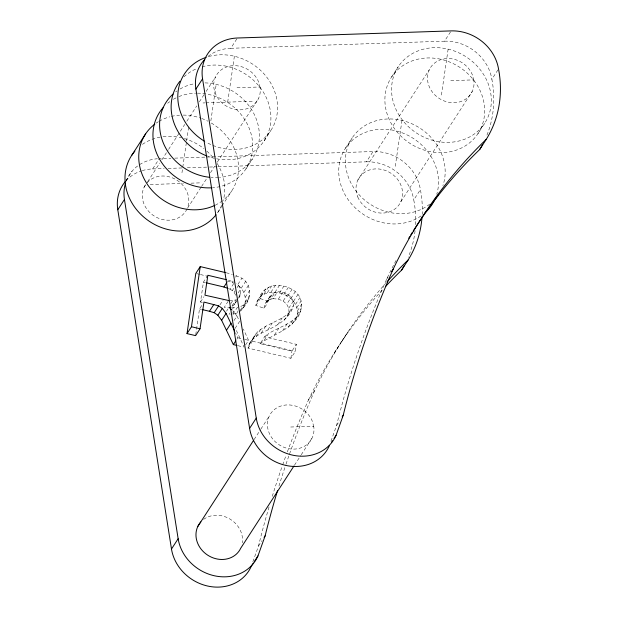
<?xml version="1.0" encoding="UTF-8"?>
<svg xmlns="http://www.w3.org/2000/svg" width="618" height="618" viewBox="0 0 618 618"><rect width="100%" height="100%" fill="white"/><g stroke="black" fill="none" stroke-linecap="round" stroke-linejoin="round"><path stroke-width="0.46" stroke-dasharray="3.09 2.32" d="M239.189 311.905C248.598 305.779 246.497 290.537 237.482 285.022L241.924 278.17L233.187 274.647M243.253 307.803C251.534 299.784 252.36 284.728 241.924 278.17M260.132 343.631C272.924 333.372 309.587 324.805 293.473 301.368C284.288 289.494 259.259 287.579 255.821 305.454L263.886 308.173C269.015 303.16 268.598 292.36 277.482 291.843C285.338 291.171 294.4 296.957 293.457 305.593C289.209 320.727 273.975 326.968 261.151 333.233C255.497 336.594 249.054 341.082 248.042 348.104L290.885 358.286L295.327 351.426L296.362 344.326L264.574 336.771L260.132 343.631L291.92 351.186L296.362 344.326M294.547 321.283C303.894 312.075 304.55 296.068 292.028 289.386C280.139 282.411 264.156 283.963 258.911 298.448M181.97 172.739L182.65 168.081M182.789 167.146L186.466 141.908M186.605 140.966L188.668 126.844M210.854 120.873L216.184 84.349M227.687 102.132L234.384 56.246M195.744 334.686L199.506 308.923L202.465 304.357M202.356 302.465L200.51 302.032L203.415 282.125L207.354 276.037M290.885 358.286L291.92 351.186M395.281 166.312L401.978 120.425M441.437 95.025L448.135 49.139M248.042 348.104C252.94 342.256 253.45 333.743 260.564 329.579C270.568 322.279 283.979 319.676 291.897 309.688M232.051 306.289C235.134 304.697 236.918 301.02 236.223 297.621M238.502 298.2C242.264 293.967 241.182 287.084 236.771 283.747M255.821 305.454L260.255 298.602L263.353 291.588M263.886 308.173L265.516 303.345L269.958 296.486M252.87 561.832L258.463 546.127A1102.551 970.584 32.9 0 1 269.069 506.922M330.985 441.19L336.578 425.485A1102.551 970.584 32.9 0 1 386.505 279.483A574.014 505.308 32.9 0 1 394.168 264.056M287.463 316.547L289.015 312.453L293.457 305.593M125.925 180.657L132.067 171.171M142.225 170.63A43.036 37.883 32.9 0 1 152.646 168.93L159.305 158.648L170.862 158.262M208.081 56.392A43.036 37.883 32.9 0 1 230.761 48.289L237.42 38.007M144.071 187.262L147.2 182.426M147.725 181.622L159.722 163.09M161.808 159.869L168.065 150.205M168.59 149.401L184.759 124.427M186.845 121.205L196.756 105.902M199.359 101.87L204.056 94.624M206.142 91.402L215.528 76.902M187.548 208.135L201.113 187.184M201.63 186.381L206.852 178.324M210.499 172.685L214.67 166.242M217.281 162.217L258.486 98.579M217.992 212.121L221.553 206.613M222.063 205.825L231.75 190.869M245.949 168.938L252.607 158.656M264.149 140.834L270.8 130.552M200.51 302.032L203.963 296.702M227.069 281.012L232.113 282.488L233.094 280.966M235.566 277.158L236.547 275.636M219.931 304.89L223.384 299.56M228.312 288.552L230.066 289.178L233.519 283.84M235.713 295.242L234.075 292.26L232.337 290.599L234.307 287.555M228.173 301.283L224.226 307.378L228.305 307.47M234.075 292.26L235.056 290.738M237.034 287.687L238.509 285.408M230.777 303.662L232.747 300.618L235.875 299.838L231.935 305.933M238.092 292.94L240.556 289.131M241.213 288.227L245.647 281.375M226.551 311.155L228.034 308.876M238.849 296.261L240.827 293.218M233.874 305.053L236.339 301.244M235.543 302.774L236.532 301.252M229.054 314.446L230.043 312.924M232.507 309.116L233.496 307.594L237.42 307.285L232.986 314.145L230.63 314.323M243.855 292.461L248.289 285.609M232.77 313.102L233.751 311.572L232.399 310.367M245.246 297.258L249.687 290.406M232.986 314.145L236.362 313.295L237.837 311.009M245.23 302.171L249.664 295.319M240.178 310.383L243.623 305.045L247.687 300.951M345.508 148.173L352.167 137.899M391.665 76.895L398.324 66.613M233.928 320.618L236.887 316.045L233.751 311.572M241.483 310.043L248.938 298.324M239.707 321.267L235.265 328.127L244.156 347.177M257.111 301.63L261.553 294.771M261.221 295.906L265.655 289.054M264.033 294.006L268.467 287.154M236.818 339.282L237.806 337.76L235.419 332.623M267.293 292.77L271.727 285.91M270.939 292.198L275.381 285.338M265.516 303.345L271.341 294.686M266.906 301.538L268.675 300.139L273.11 293.287M274.979 292.291L279.413 285.439M268.675 300.139L270.746 299.189L275.18 292.329M270.746 299.189L273.048 298.695L277.482 291.843M245.632 344.89L248.59 340.325L243.337 329.062M279.406 293.056L283.84 286.204M218.123 166.752L366.404 161.823L373.056 151.541A43.036 37.883 32.9 0 1 420.41 189.618A118.579 104.38 32.9 0 1 422.202 214.369M230.761 48.289L444.512 41.182L451.171 30.9M249.718 343.191L254.16 336.339M273.048 298.695L278.339 299.127L282.774 292.275M248.614 345.532L256.872 332.808M256.13 336.431L260.564 329.579M283.786 294.407L288.22 287.555M357.822 180.147L429.278 69.795M261.151 333.233L265.593 326.381M278.339 299.127L283.152 301.051L287.586 294.199M287.586 296.238L292.028 289.386M267.872 329.803L272.306 322.944M289.015 312.453L288.76 308.204L286.713 304.241L291.155 297.389M290.815 298.564L295.257 291.711M264.079 340.425L268.513 333.573C278.679 327.37 291.279 324.01 298.988 314.423M277.776 324.697L282.21 317.845M288.76 308.204L293.202 301.352M293.473 301.368L297.907 294.516M274.377 335.041L278.818 328.189M284.01 320.456L288.444 313.596M295.481 304.473L299.915 297.621M296.764 307.71L301.205 300.858M282.611 330.777L287.046 323.925M297.328 311.07L301.769 304.218M288.189 327.37L292.631 320.518M297.173 314.562L301.615 307.702M291.905 324.357L296.346 317.505M296.254 318.046L300.696 311.194M400.781 201.831L472.237 91.472M254.106 439.529L260.363 429.865M260.881 429.062L269.232 416.169M415.551 224.651A118.579 104.38 32.9 0 0 413.751 199.9L420.41 189.618M486.953 135.126A118.579 104.38 32.9 0 0 491.866 79.266L498.525 68.984M334.122 353.21L340.781 342.928M341.422 342.001L348.073 331.719M477.899 133.727A51.642 45.462 32.9 0 0 434.964 58.277A51.642 45.462 32.9 0 0 391.48 123.917A51.642 45.462 32.9 0 0 477.899 133.727L484.558 123.446A51.642 45.462 32.9 0 0 441.623 47.995A51.642 45.462 32.9 0 0 398.139 113.635A51.642 45.462 32.9 0 0 484.558 123.446M287.331 451.928A1102.551 970.584 32.9 0 1 308.39 400.116L315.049 389.834A574.014 505.308 32.9 0 1 385.601 283.43M386.505 279.483L388.042 277.111M294.454 465.238L300.711 455.574M301.229 454.771L312.183 437.853M258.463 546.127L262.047 540.588M336.578 425.485L339.645 420.742M238.872 297.443L239.985 295.922M264.574 336.771L268.513 333.573M240.796 306.443L243.623 305.045M236.362 313.295L237.775 312.6M237.011 87.741L259.962 86.976M450.761 80.634L473.712 79.869M203.021 102.959L204.921 102.889M205.871 102.858L252.353 101.313M174.709 158.138L373.056 151.541M152.646 168.93L164.203 168.544M168.057 168.413L182.495 167.934M187.308 167.779L208.498 167.069M209.456 167.038L217.157 166.783M150.205 184.519L183.407 183.422M191.001 183.167L199.537 182.882M290.707 427.015L313.658 426.25M229.479 300.541L232.747 300.618M231.704 307.494L233.496 307.594M226.203 272.754L232.345 274.4M196.733 273.658L199.514 274.322M200.441 274.546L207.857 276.308M203.415 282.125L205.276 282.573M199.506 308.923L201.314 309.355M237.806 337.76L244.095 339.251M244.998 339.467L248.59 340.325M252.484 341.244L295.327 351.426M237.86 345.678L243.253 346.961M260.255 298.602L268.328 301.321M228.366 280.147L234.508 282.318M232.113 282.488L233.643 283.214M230.066 289.178L232.337 290.599M283.152 301.051L286.713 304.241M236.887 316.045L239.305 320.526M203.585 519.398A24.102 21.213 32.9 0 1 230.081 519.12A24.102 21.213 32.9 0 1 242.326 542.851M126.002 180.78A43.036 37.883 32.9 0 1 141.329 170.908M366.404 161.823A43.036 37.883 32.9 0 1 413.751 199.9M415.064 230.746A118.579 104.38 32.9 0 1 408.189 257.343M308.39 400.116A574.014 505.308 32.9 0 1 382.805 289.448M272.275 496.339A1102.551 970.584 32.9 0 1 282.356 465.763M282.658 464.89A1102.551 970.584 32.9 0 1 286.064 455.381M278.934 486.057A1102.551 970.584 32.9 0 1 285.725 465.045M286.018 464.172A1102.551 970.584 32.9 0 1 315.049 389.834M126.157 181.228A43.036 37.883 32.9 0 1 138.084 165.639M139.591 164.62A43.036 37.883 32.9 0 1 157.366 158.756M187.03 208.938A24.102 21.213 32.9 0 1 154.724 216.346A24.102 21.213 32.9 0 1 145.964 184.071M147.13 182.642A24.102 21.213 32.9 0 1 176.825 180.132A24.102 21.213 32.9 0 1 187.401 208.088M205.014 82.889A51.642 45.462 32.9 0 1 258.849 128.822A51.642 45.462 32.9 0 1 219.498 177.436M218.587 177.497A51.642 45.462 32.9 0 1 211.171 177.443M175.69 91.912A51.642 45.462 32.9 0 1 177.088 90.9M180.008 89.038A51.642 45.462 32.9 0 1 194.067 83.793M197.428 93.156A51.642 45.462 32.9 0 1 251.186 134.253A51.642 45.462 32.9 0 1 221.754 186.134M220.016 186.582A51.642 45.462 32.9 0 1 212.847 187.718M167.679 103.26A51.642 45.462 32.9 0 1 169.726 101.684M173.349 99.32A51.642 45.462 32.9 0 1 178.046 96.964M178.857 96.624A51.642 45.462 32.9 0 1 195.582 93.171M221.584 205.369A51.642 45.462 32.9 0 1 217.018 213.519M142.464 144.365A51.642 45.462 32.9 0 1 162.132 136.81M163.036 136.694A51.642 45.462 32.9 0 1 181.568 137.814M184.326 138.548A51.642 45.462 32.9 0 1 203.894 148.621M206.845 151.101A51.642 45.462 32.9 0 1 213.998 158.811M217.219 163.476A51.642 45.462 32.9 0 1 223.252 200.518M211.279 123.021A51.642 45.462 32.9 0 1 223.778 199.714M222.434 200.78A51.642 45.462 32.9 0 1 215.806 204.898M156.223 123.113A51.642 45.462 32.9 0 1 158.401 121.7M159.15 121.252A51.642 45.462 32.9 0 1 169.703 116.841M171.441 116.393A51.642 45.462 32.9 0 1 179.537 115.195M183.222 115.087A51.642 45.462 32.9 0 1 200.819 118.169M201.723 118.494A51.642 45.462 32.9 0 1 207.895 121.174M202.109 66.798A51.642 45.462 32.9 0 1 270.39 111.008A51.642 45.462 32.9 0 1 216.184 158.71M214.338 158.308A51.642 45.462 32.9 0 1 207.942 156.377M183.948 76.856A51.642 45.462 32.9 0 1 196.238 68.861M208.76 56.516A51.642 45.462 32.9 0 1 277.552 109.116A51.642 45.462 32.9 0 1 205.871 142.047M429.765 204.11A51.642 45.462 32.9 0 1 349.479 179.931A51.642 45.462 32.9 0 1 392.662 119.042A51.642 45.462 32.9 0 1 442.905 185.585M421.028 215.937A51.642 45.462 32.9 0 1 342.341 189.077A51.642 45.462 32.9 0 1 385.702 129.301A51.642 45.462 32.9 0 1 436.771 194.237M444.512 41.182A43.036 37.883 32.9 0 1 491.866 79.266M394.608 263.214A574.014 505.308 32.9 0 1 396.393 259.83M473.851 80.386L472.306 74.67A24.102 21.213 32.9 0 0 433.651 63.855A24.102 21.213 32.9 0 0 443.678 100.765A24.102 21.213 32.9 0 0 473.851 80.386M260.101 87.493L258.548 81.785A24.102 21.213 32.9 0 0 219.9 70.97A24.102 21.213 32.9 0 0 229.927 107.88A24.102 21.213 32.9 0 0 260.101 87.493M313.805 426.768L312.252 421.051A24.102 21.213 32.9 0 0 273.596 410.236A24.102 21.213 32.9 0 0 283.623 447.146A24.102 21.213 32.9 0 0 313.805 426.768M357.76 196.949A24.102 21.213 32.9 0 0 397.722 206.443A24.102 21.213 32.9 0 0 382.426 169.571A24.102 21.213 32.9 0 0 357.76 196.949"/><path stroke-width="0.93" d="M234.624 330.908L226.072 313.442L222.302 308.39L218.625 305.856L203.94 302.071L200.047 328.784L195.605 335.636L187.03 333.596L195.806 273.442L200.24 266.59L225.276 272.538M187.03 333.596L191.464 326.744L200.24 266.59M254.384 561.445L257.969 555.906L265.122 535.845A1102.551 970.584 32.9 0 1 277.582 490.46M334.037 438.432L336.084 435.273L343.237 415.203A1102.551 970.584 32.9 0 1 393.164 269.201A574.014 505.308 32.9 0 1 486.304 139.274A118.579 104.38 32.9 0 0 498.525 68.984A43.036 37.883 32.9 0 0 451.171 30.9L237.42 38.007A43.036 37.883 32.9 0 0 202.557 78.826L195.898 89.108L249.602 428.382A43.036 37.883 32.9 0 0 286.103 465.47A43.036 37.883 32.9 0 0 329.425 445.555M131.758 155.288L145.516 134.036M250.978 566.945A43.036 37.883 32.9 0 1 207.54 586.011A43.036 37.883 32.9 0 1 171.487 549.016L117.791 209.749L124.442 199.467A43.036 37.883 32.9 0 1 125.307 183.824M206.211 282.789L223.925 287.007L226.883 282.434M202.217 309.572L209.448 311.287L213.89 304.435M209.448 311.287L214.183 312.708L218.625 305.856M236.964 345.47L233.365 344.612L221.63 320.294L217.86 315.242L222.302 308.39M221.63 320.294L226.072 313.442M226.613 330.058L231.055 323.206M233.365 344.612L235.829 340.804M171.487 549.016L178.146 538.734L124.442 199.467M249.602 428.382L256.261 418.1L202.557 78.826M197.775 526.528L253.581 440.34M391.627 271.572L393.164 269.201M385.4 286.636A574.014 505.308 32.9 0 1 401.538 270.197L408.189 259.915A118.579 104.38 32.9 0 0 422.04 216.995M413.257 230.954A574.014 505.308 32.9 0 1 479.645 149.556L486.304 139.274M293.929 466.042L240.726 548.205A24.102 21.213 32.9 0 1 207.532 555.057A24.102 21.213 32.9 0 1 200.835 521.909M264.095 537.428L265.122 535.845M342.21 416.787L343.237 415.203M251.317 566.188L253.365 563.029M331.48 442.388L332.499 440.804M230.808 307.447L229.015 307.347L231.727 309.765M228.668 300.518L204.944 295.172L207.849 275.273L226.497 279.707M191.464 326.744L200.047 328.784M223.925 287.007L227.439 288.243M214.183 312.708L217.86 315.242M117.791 209.749A43.036 37.883 32.9 0 1 125.415 181.453M404.11 265.786A118.579 104.38 32.9 0 1 401.538 270.197M257.969 555.906A43.036 37.883 32.9 0 1 214.647 575.829A43.036 37.883 32.9 0 1 178.146 538.734M386.883 282.001A574.014 505.308 32.9 0 1 408.189 259.915M209.309 177.266A51.642 45.462 32.9 0 1 163.685 143.855A51.642 45.462 32.9 0 1 173.04 94.098M211.928 187.779A51.642 45.462 32.9 0 1 160.247 160.348A51.642 45.462 32.9 0 1 163.361 107.401M215.018 205.284A51.642 45.462 32.9 0 1 148.938 186.59A51.642 45.462 32.9 0 1 154.824 124.133M215.991 214.871A51.642 45.462 32.9 0 1 145.848 218.78A51.642 45.462 32.9 0 1 134.84 151.217M204.21 141.066A51.642 45.462 32.9 0 1 177.806 95.597A51.642 45.462 32.9 0 1 206.203 57.304M207.045 156.045A51.642 45.462 32.9 0 1 179.908 81.244M438.401 194.732A51.642 45.462 32.9 0 1 437.428 196.122M436.401 197.482A51.642 45.462 32.9 0 1 434.755 199.436M434.647 199.823A51.642 45.462 32.9 0 1 425.068 212.731M195.898 89.108A43.036 37.883 32.9 0 1 204.728 59.475M482.627 144.396A118.579 104.38 32.9 0 1 479.645 149.556M408.714 238.254A574.014 505.308 32.9 0 1 409.719 236.624M410.723 235.002A574.014 505.308 32.9 0 1 412.237 232.569M336.084 435.273A43.036 37.883 32.9 0 1 292.754 455.188A43.036 37.883 32.9 0 1 256.261 418.1"/></g></svg>
